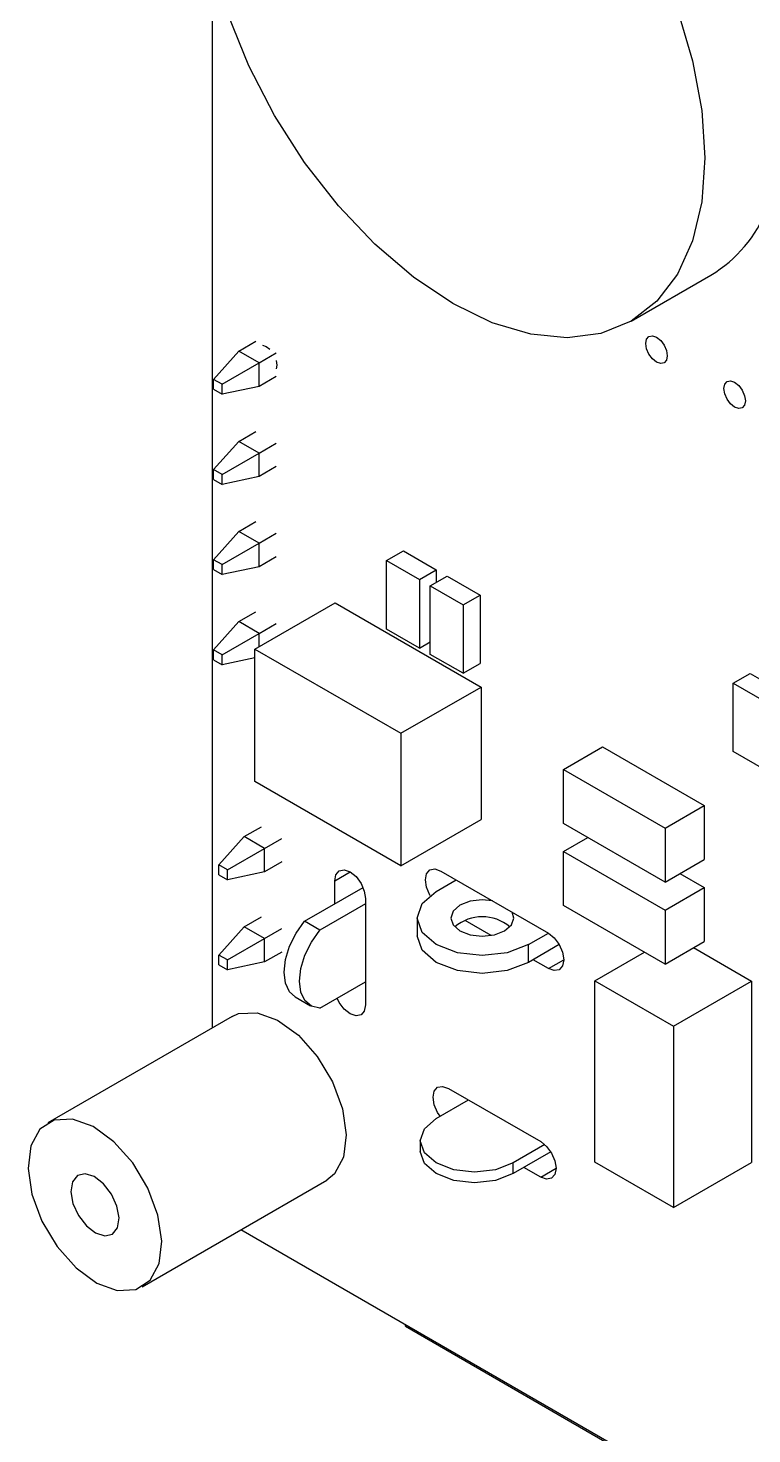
# Model space of a CAD drawing. Extents: x 5 to 415, y 3 to 292.
# Drawn here: x 324.71 to 341.36, y 197.15 to 229.49 of the extents above; entities that cross this region are included whole.
import ezdxf

# ---------------------------------------------------------------- set-up
doc = ezdxf.new("R2010")
doc.units = 0
doc.linetypes.add('PHANTOM', pattern=[12.7, 6.35, -1.27, 1.27, -1.27, 1.27, -1.27])
doc.layers.get('0').update_dxf_attribs({"linetype": 'CONTINUOUS'})

msp = doc.modelspace()

# ---------------------------------------------------------------- linework, layer by layer
at = {"color": 7, "linetype": 'CONTINUOUS'}
for p, q in [((328.947, 206.493), (328.947, 231.029)), ((338.576, 222.751), (340.414, 223.813)), ((329.554, 222.06), (329.949, 222.288)), ((328.97, 221.412), (329.554, 222.06)), ((330.021, 221.79), (329.554, 222.06)), ((330.021, 221.79), (330.416, 222.019)), ((329.168, 221.298), (330.021, 221.79)), ((330.021, 221.251), (330.021, 221.79)), ((329.168, 221.298), (328.97, 221.412)), ((328.97, 221.184), (328.97, 221.412)), ((329.168, 221.07), (329.168, 221.298)), ((330.021, 221.251), (329.168, 221.07)), ((330.416, 221.479), (330.021, 221.251)), ((328.97, 221.184), (329.168, 221.07)), ((328.97, 219.338), (329.554, 219.986)), ((329.554, 219.986), (329.949, 220.214)), ((330.021, 219.716), (329.554, 219.986)), ((330.021, 219.716), (330.416, 219.945)), ((329.168, 219.224), (330.021, 219.716)), ((330.021, 219.177), (330.021, 219.716)), ((329.168, 219.224), (328.97, 219.338)), ((328.97, 219.11), (328.97, 219.338)), ((330.416, 219.405), (330.021, 219.177)), ((328.97, 219.11), (329.168, 218.996)), ((329.168, 218.996), (329.168, 219.224)), ((330.021, 219.177), (329.168, 218.996)), ((329.554, 217.912), (329.949, 218.14)), ((328.97, 217.264), (329.554, 217.912)), ((330.021, 217.642), (329.554, 217.912)), ((330.021, 217.642), (330.416, 217.871)), ((329.168, 217.15), (330.021, 217.642)), ((330.021, 217.103), (330.021, 217.642)), ((332.954, 217.243), (333.343, 217.467)), ((333.343, 217.467), (334.097, 217.032)), ((329.168, 217.15), (328.97, 217.264)), ((328.97, 217.036), (328.97, 217.264)), ((328.97, 217.036), (329.168, 216.922)), ((329.168, 216.922), (329.168, 217.15)), ((330.021, 217.103), (329.168, 216.922)), ((330.416, 217.331), (330.021, 217.103)), ((332.954, 217.243), (333.708, 216.807)), ((332.954, 215.666), (332.954, 217.243)), ((333.708, 216.807), (334.097, 217.032)), ((334.097, 217.032), (334.097, 216.741)), ((333.708, 216.807), (333.708, 215.231)), ((333.959, 216.662), (334.348, 216.887)), ((334.348, 216.887), (335.103, 216.451)), ((333.959, 216.662), (334.714, 216.227)), ((333.959, 215.086), (333.959, 216.662)), ((334.714, 216.227), (335.103, 216.451)), ((335.103, 216.451), (335.103, 214.875)), ((329.554, 215.838), (329.949, 216.066)), ((329.923, 215.208), (331.769, 216.273)), ((331.769, 216.273), (335.127, 214.334)), ((334.714, 216.227), (334.714, 214.65)), ((328.97, 215.19), (329.554, 215.838)), ((330.021, 215.568), (329.554, 215.838)), ((330.021, 215.568), (330.416, 215.797)), ((329.168, 215.076), (330.021, 215.568)), ((330.021, 215.264), (330.021, 215.568)), ((333.708, 215.231), (332.954, 215.666)), ((329.168, 215.076), (328.97, 215.19)), ((328.97, 214.962), (328.97, 215.19)), ((329.168, 214.848), (329.168, 215.076)), ((329.923, 212.162), (329.923, 215.208)), ((329.923, 215.208), (333.282, 213.269)), ((333.708, 215.231), (333.959, 215.376)), ((334.714, 214.65), (333.959, 215.086)), ((328.97, 214.962), (329.168, 214.848)), ((329.923, 215.008), (329.168, 214.848)), ((334.714, 214.65), (335.103, 214.875)), ((340.928, 214.423), (341.317, 214.647)), ((340.928, 214.423), (341.682, 213.987)), ((340.928, 212.847), (340.928, 214.423)), ((341.317, 214.647), (342.071, 214.212)), ((333.282, 213.269), (335.127, 214.334)), ((335.127, 214.334), (335.127, 211.289)), ((333.282, 213.269), (333.282, 210.223)), ((337.024, 212.438), (337.922, 212.957)), ((337.922, 212.957), (340.257, 211.609)), ((341.682, 212.411), (340.928, 212.847)), ((333.282, 210.223), (329.923, 212.162)), ((337.024, 212.438), (339.359, 211.09)), ((337.024, 211.194), (337.024, 212.438)), ((339.359, 211.09), (340.257, 211.609)), ((340.257, 211.609), (340.257, 210.364)), ((333.282, 210.223), (335.127, 211.289)), ((339.359, 209.846), (337.024, 211.194)), ((329.096, 210.244), (329.68, 210.892)), ((329.68, 210.892), (330.075, 211.12)), ((330.147, 210.622), (329.68, 210.892)), ((337.024, 210.551), (337.581, 210.872)), ((339.359, 211.09), (339.359, 209.846)), ((329.294, 210.129), (330.147, 210.622)), ((330.147, 210.622), (330.542, 210.85)), ((330.147, 210.083), (330.147, 210.622)), ((337.024, 209.306), (337.024, 210.551)), ((337.024, 210.551), (339.359, 209.203)), ((329.294, 210.129), (329.096, 210.244)), ((329.096, 210.015), (329.096, 210.244)), ((330.542, 210.311), (330.147, 210.083)), ((339.359, 209.846), (340.257, 210.364)), ((329.096, 210.015), (329.294, 209.901)), ((329.294, 209.901), (329.294, 210.129)), ((330.147, 210.083), (329.294, 209.901)), ((334.094, 209.632), (334.554, 209.897)), ((334.201, 210.101), (336.675, 208.673)), ((339.7, 210.043), (340.257, 209.721)), ((331.064, 208.944), (332.412, 209.722)), ((331.761, 209.346), (331.761, 209.877)), ((339.359, 209.203), (340.257, 209.721)), ((340.257, 209.721), (340.257, 208.477)), ((332.468, 209.346), (331.417, 208.739)), ((332.468, 209.469), (332.468, 207.019)), ((339.359, 207.959), (337.024, 209.306)), ((329.68, 208.818), (330.075, 209.046)), ((331.417, 208.739), (331.064, 208.944)), ((333.655, 209.02), (333.655, 208.611)), ((335.356, 208.618), (334.76, 208.962)), ((339.359, 209.203), (339.359, 207.959)), ((329.096, 208.169), (329.68, 208.818)), ((330.147, 208.548), (329.68, 208.818)), ((330.147, 208.548), (330.542, 208.776)), ((336.216, 208.407), (336.675, 208.673)), ((329.294, 208.055), (330.147, 208.548)), ((330.147, 208.009), (330.147, 208.548)), ((336.925, 208.409), (336.216, 207.999)), ((339.359, 207.959), (340.257, 208.477)), ((340.016, 208.338), (341.347, 207.57)), ((329.294, 208.055), (329.096, 208.169)), ((329.096, 207.941), (329.096, 208.169)), ((329.294, 207.827), (329.294, 208.055)), ((330.147, 208.009), (329.294, 207.827)), ((330.542, 208.237), (330.147, 208.009)), ((336.675, 207.856), (336.322, 208.06)), ((337.744, 207.576), (338.883, 208.234)), ((329.096, 207.941), (329.294, 207.827)), ((331.417, 206.943), (332.468, 207.55)), ((337.744, 207.576), (339.551, 206.533)), ((337.744, 203.404), (337.744, 207.576)), ((339.551, 206.533), (341.347, 207.57)), ((341.347, 207.57), (341.347, 203.397)), ((330.852, 207.205), (331.205, 207.001)), ((329.401, 206.755), (325.158, 204.306)), ((339.551, 206.533), (339.551, 202.361)), ((334.377, 205.1), (336.499, 203.876)), ((334.094, 204.406), (334.837, 204.835)), ((333.728, 203.896), (333.728, 203.651)), ((336.592, 203.807), (335.862, 203.386)), ((336.73, 203.642), (335.862, 203.141)), ((336.499, 203.059), (336.11, 203.284)), ((339.551, 202.361), (337.744, 203.404)), ((339.551, 202.361), (341.347, 203.397)), ((327.333, 200.538), (331.576, 202.988)), ((392.577, 165.492), (329.601, 201.848)), ((333.387, 199.629), (333.387, 199.662)), ((333.387, 199.629), (339.751, 195.955))]:
    msp.add_line(p, q, dxfattribs=at)
at = {"color": 8, "linetype": 'PHANTOM'}
for p, q in [((331.761, 209.877), (332.115, 210.081)), ((336.216, 207.999), (336.216, 208.407)), ((336.675, 207.856), (337.029, 208.06)), ((335.862, 203.141), (335.862, 203.386)), ((336.499, 203.059), (336.852, 203.263))]:
    msp.add_line(p, q, dxfattribs=at)
at = {"color": 7, "linetype": 'CONTINUOUS', "flags": 128}
for points in [[(339.642, 229.91), (339.99, 228.739), (340.203, 227.594), (340.274, 226.506), (340.203, 225.5), (339.99, 224.6), (339.642, 223.831), (339.167, 223.209), (338.576, 222.752), (337.884, 222.469), (337.108, 222.368), (336.268, 222.451), (335.383, 222.716), (334.476, 223.157), (333.569, 223.763), (332.684, 224.519), (331.844, 225.407), (331.068, 226.404), (330.376, 227.485), (329.785, 228.625), (329.31, 229.796)], [(330.101, 222.201), (330.183, 222.17), (330.265, 222.106)], [(338.915, 222.238), (338.934, 222.337), (338.988, 222.398), (339.068, 222.414), (339.163, 222.381), (339.258, 222.305), (339.338, 222.196), (339.392, 222.073), (339.41, 221.952), (339.392, 221.854), (339.338, 221.792), (339.258, 221.777), (339.163, 221.81), (339.068, 221.886), (338.988, 221.994), (338.934, 222.118), (338.915, 222.238)], [(330.416, 221.844), (330.43, 221.741), (330.416, 221.654)], [(340.712, 221.201), (340.73, 221.3), (340.784, 221.362), (340.864, 221.377), (340.959, 221.344), (341.054, 221.268), (341.134, 221.16), (341.188, 221.036), (341.207, 220.916), (341.188, 220.817), (341.134, 220.755), (341.054, 220.74), (340.959, 220.773), (340.864, 220.849), (340.784, 220.957), (340.73, 221.081), (340.712, 221.201)], [(331.761, 209.877), (331.788, 210.017), (331.865, 210.106), (331.979, 210.128), (332.115, 210.081), (332.25, 209.972), (332.365, 209.817), (332.441, 209.64), (332.468, 209.469)], [(333.956, 209.54), (333.951, 209.549), (333.874, 209.726), (333.847, 209.897), (333.874, 210.038), (333.951, 210.126), (334.065, 210.149), (334.201, 210.101)], [(336.216, 208.407), (335.729, 208.22), (335.155, 208.154), (334.581, 208.22), (334.094, 208.407), (333.769, 208.688), (333.655, 209.02), (333.769, 209.351), (334.094, 209.632)], [(335.388, 209.416), (335.155, 209.438), (334.878, 209.406), (334.642, 209.316), (334.485, 209.18), (334.43, 209.02), (334.485, 208.86), (334.642, 208.724), (334.878, 208.633), (335.155, 208.601), (335.433, 208.633), (335.668, 208.724), (335.668, 208.724)], [(330.852, 207.205), (330.721, 207.323), (330.626, 207.521), (330.594, 207.774), (330.626, 208.065), (330.721, 208.372), (330.87, 208.672), (331.064, 208.944)], [(335.668, 208.724), (335.825, 208.86), (335.88, 209.02), (335.842, 209.154)], [(331.417, 206.943), (331.224, 206.991), (331.074, 207.119), (330.98, 207.316), (330.948, 207.57), (330.98, 207.861), (331.074, 208.168), (331.224, 208.468), (331.417, 208.739)], [(336.216, 207.999), (335.729, 207.811), (335.155, 207.746), (334.581, 207.811), (334.094, 207.999), (333.769, 208.28), (333.655, 208.611)], [(336.675, 208.673), (336.811, 208.564), (336.925, 208.409), (337.002, 208.232), (337.029, 208.06), (337.002, 207.92), (336.925, 207.831), (336.811, 207.809), (336.675, 207.856)], [(332.468, 207.019), (332.441, 206.878), (332.365, 206.79), (332.25, 206.768), (332.115, 206.815), (331.979, 206.924), (331.865, 207.079), (331.817, 207.174)], [(329.401, 206.755), (329.551, 206.82), (329.973, 206.842), (330.446, 206.671), (330.924, 206.323), (331.358, 205.834), (331.707, 205.25), (331.937, 204.629), (332.026, 204.032), (331.963, 203.517), (331.757, 203.135), (331.576, 202.988)], [(334.186, 204.459), (334.127, 204.548), (334.051, 204.724), (334.024, 204.896), (334.051, 205.037), (334.127, 205.125), (334.242, 205.147), (334.377, 205.1)], [(335.862, 203.386), (335.457, 203.229), (334.978, 203.174), (334.5, 203.229), (334.094, 203.386), (333.823, 203.62), (333.728, 203.896), (333.823, 204.172), (334.094, 204.406)], [(324.708, 203.261), (324.796, 202.664), (325.026, 202.043), (325.376, 201.46), (325.81, 200.97), (326.287, 200.623), (326.76, 200.451), (327.183, 200.473), (327.514, 200.685), (327.721, 201.068), (327.783, 201.583), (327.695, 202.18), (327.465, 202.801), (327.115, 203.384), (326.681, 203.874), (326.204, 204.221), (325.731, 204.393), (325.308, 204.371), (324.977, 204.159), (324.771, 203.776), (324.708, 203.261)], [(336.499, 203.876), (336.634, 203.766), (336.749, 203.612), (336.825, 203.435), (336.852, 203.263), (336.825, 203.123), (336.749, 203.034), (336.634, 203.012), (336.499, 203.059)], [(335.862, 203.141), (335.457, 202.984), (334.978, 202.929), (334.5, 202.984), (334.094, 203.141), (333.823, 203.375), (333.728, 203.651)], [(326.799, 202.12), (326.751, 202.391), (326.627, 202.667), (326.444, 202.905), (326.231, 203.07), (326.02, 203.137), (325.843, 203.094), (325.728, 202.949), (325.692, 202.724), (325.74, 202.453), (325.865, 202.177), (326.048, 201.939), (326.261, 201.774), (326.471, 201.707), (326.648, 201.75), (326.763, 201.895), (326.799, 202.12)]]:
    msp.add_lwpolyline(points, dxfattribs=at)
at = {"color": 7, "linetype": 'CONTINUOUS'}
for centre, radius, start, end in [((338.822, 226.471), 3.099, 300.9167, 338.6824), ((335.155, 208.07), 0.978, 49.66, 130.34)]:
    msp.add_arc(centre, radius, start, end, dxfattribs=at)

doc.saveas('drawing.dxf')
